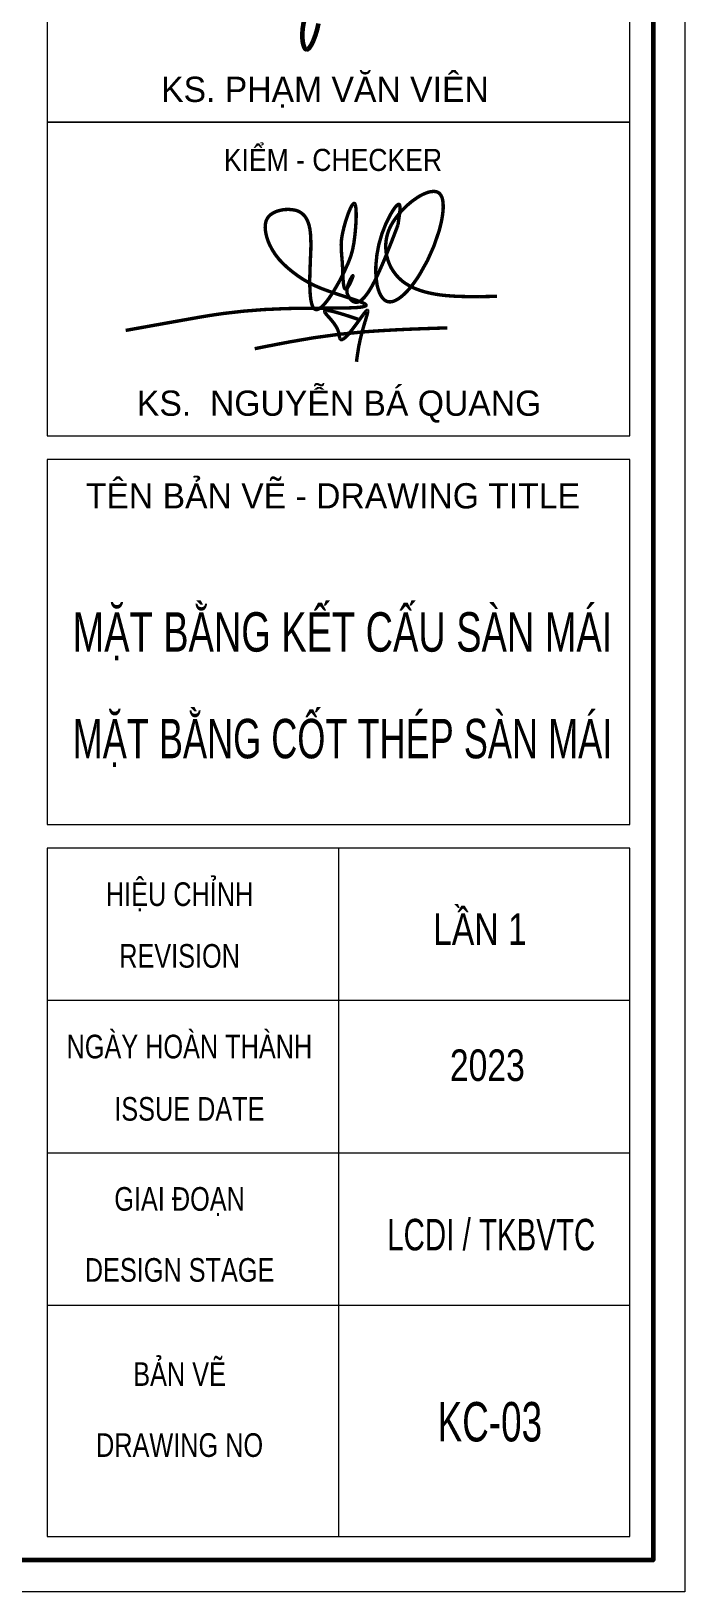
# Model space of a CAD drawing. Header units: millimetres. Extents: x 19378 to 572383, y -1120116 to -527168.
# Drawn here: x 275945 to 278436, y -566167 to -560227 of the extents above; entities that cross this region are included whole.
import ezdxf
from ezdxf.enums import TextEntityAlignment as Align

# ---------------------------------------------------------------- set-up
doc = ezdxf.new("R2010")
doc.units = ezdxf.units.MM
doc.header["$MEASUREMENT"] = 0
doc.layers.get('Defpoints').update_dxf_attribs({"color": 1})
doc.layers.add('Khungten_LCDI', color=7, linetype='Continuous')
for name, color, linetype, lineweight in [('LC ISO', 153, 'Continuous', 13), ('LC Net dam 1', 30, 'Continuous', 30), ('LC Net thay', 7, 'Continuous', 25), ('LC Text1', 3, 'Continuous', 20)]:
    doc.layers.add(name, color=color, linetype=linetype, lineweight=lineweight)
doc.styles.add('Khungten', font='VHAVAN.TTF', dxfattribs={"width": 0.9, "height": 5000})
doc.styles.add('Title', font='VHBLACK.TTF', dxfattribs={"width": 0.8})
doc.styles.add('VnAvantH', font='VHAVANB.TTF', dxfattribs={"width": 0.6})

# ---------------------------------------------------------------- blocks, each defined once
blk = doc.blocks.new('NGUYEN BA QUANG')
at = {"layer": 'LC ISO', "const_width": 54}
for points in [[(906, 1114, 0.006821), (929, 1272, 0.011774), (937, 1340, 0.026266), (938, 1394, 0.052103), (935, 1423, 0.076783), (930, 1436, 0.163971), (923, 1442, 0.170042), (914, 1442, 0.080479), (902, 1436, 0.05585), (881, 1417, 0.031056), (847, 1375, 0.025203), (791, 1286, 0.116129), (556, 476, 0.061974), (575, 166, 0.045365), (610, 47, 0.070676), (660, -41, 0.091415), (710, -86, 0.146905), (783, -104, 0.068448), (833, -95, 0.049636), (885, -72, 0.053986), (978, -6, 0.029209), (1056, 69, 0.021304), (1134, 162, 0.025491), (1250, 329, 0.068873), (1561, 1027, 0.01773), (1596, 1171, 0.037697), (1624, 1368, 0.029037), (1623, 1453, 0.04288), (1613, 1525, 0.066726), (1590, 1583, 0.100495), (1556, 1623, 0.111871), (1508, 1644, 0.054631), (1469, 1647, 0.041179), (1426, 1643, 0.04561), (1355, 1623, 0.04967), (1225, 1558, 0.109429), (829, 1164, 0.05047), (753, 1012, 0.368126), (1079, 156, 0.040655), (1223, 90, 0.031441), (1383, 42, 0.023503), (1557, 9, 0.017084), (1742, -10, 0.011936), (1936, -19, 0.009133), (2206, -21, 0.002915), (2480, -16)], [(-3416, -557, -0.001023), (-2231, -345, -0.008385), (-1869, -289, -0.026114), (-905, -212, -0.007166), (-491, -205, 0.001773), (-49, -203, 0.009736), (200, -197, 0.025773), (331, -186, 0.054465), (383, -173, 0.09183), (397, -166, 0.386262), (399, -152, 0.129793), (379, -135, 0.036801), (321, -108, 0.016128), (184, -59, -0.006736), (-183, 62, -0.023924), (-416, 154, -0.046785), (-684, 310, -0.041509), (-918, 503, -0.092678), (-1136, 813, -0.077778), (-1199, 1035, -0.070106), (-1196, 1141, -0.201572), (-1106, 1286, -0.091887), (-982, 1343, -0.118851), (-732, 1351, -0.227561), (-543, 1208, -0.055716), (-508, 1121, -0.035741), (-487, 1019, -0.022757), (-478, 904, -0.018678), (-477, 714, 0.005361), (-493, 294, 0.022501), (-487, 25, 0.024956), (-474, -85, 0.051878), (-451, -169, 0.084004), (-427, -209, 0.302699), (-372, -224, 0.091028), (-331, -204, 0.045769), (-285, -164, 0.031407), (-218, -87, 0.026473), (-114, 66, 0.038878), (124, 530, 0.063388), (207, 831, 0.030377), (243, 1236, 0.019395), (241, 1350, 0.050857), (231, 1429, 0.089259), (221, 1451, 0.446193), (202, 1454, 0.08967), (185, 1438, 0.048315), (156, 1388, 0.024568), (114, 1288, 0.037087), (24, 971, 0.06811), (7, 722, 0.007404), (19, 571, -0.009821), (27, 442, 0.013775), (38, 214, 0.023991), (46, 154, 0.068642), (58, 113, 0.168495), (71, 99, 0.190472), (82, 99, 0.135753), (102, 116, 0.042547), (133, 165, 0.037247), (185, 280, 0.083462), (192, 310, 0.752396), (189, 311, 0.077103), (170, 286, 0.067778), (106, 135, 0.079642), (97, 52, 0.07615), (107, 12, 0.090818), (168, -77, 0.162992), (233, -111, 0.134535), (287, -101, 0.046135), (315, -85, 0.0589), (372, -33, 0.033446), (431, 44, 0.020493), (492, 142, 0.018931), (584, 325, 0.012315), (712, 617, 0.006262), (906, 1114)], [(274, -380, 0.002584), (99, -322, 0.004829), (-9, -289, 0.009549), (-104, -262, 0.02019), (-180, -245, 0.020391), (-210, -242, 0.037792), (-233, -241, 0.083891), (-249, -244, 0.129866), (-256, -250, 0.170647), (-258, -257, 0.074142), (-257, -264, 0.04333), (-253, -271, 0.038982), (-240, -290, 0.018381), (-209, -327, -0.006145), (-155, -388, -0.017161), (-112, -442, -0.029179), (-72, -502, -0.056277), (-39, -577, -0.025416), (-31, -610, -0.003247), (-24, -652, 0.033316), (-18, -677, 0.055631), (-12, -689, 0.087521), (-5, -698, 0.15828), (8, -703, 0.07777), (18, -702, 0.051495), (30, -698, 0.04838), (50, -685, 0.02792), (72, -667, 0.021215), (104, -635, 0.012757), (138, -596, 0.011354), (192, -528, 0.005945), (265, -430, -0.007904), (360, -301, -0.011483), (384, -270, -0.027823), (404, -249, -0.066961), (415, -240, -0.123545), (420, -238, -0.248584), (424, -240, -0.12084), (426, -246, -0.064597), (426, -260, -0.027008), (421, -289, -0.011306), (411, -326, -0.007085), (384, -419, 0.007773), (340, -569, 0.03162), (266, -923, 0.004795), (248, -1055)], [(-1368, -847, -0.004051), (-800, -737, -0.026384), (342, -582, -0.006339), (726, -556, -0.004215), (1111, -537, -0.002629), (1689, -517)]]:
    blk.add_lwpolyline(points, format="xyb", dxfattribs=at)
blk = doc.blocks.new('Nha o can bo nhan vien Trung doan')
at = {"layer": 'Defpoints', "lineweight": 0}
blk.add_lwpolyline([(-1200, -14850), (-1200, 14850), (40800, 14850), (40800, -14850)], close=True, dxfattribs=at)
at = {"layer": 'Khungten_LCDI', "color": 5, "lineweight": 25}
blk.add_line((40600, -14650), (40600, 14650), dxfattribs=at)
at = {"layer": 'Khungten_LCDI', "color": 9, "lineweight": 15}
for p, q in [((38600, -10133.4), (38600, -14500)), ((40450, -11100), (36750, -11100)), ((40450, -12066.7), (36750, -12066.7)), ((40450, -13033.3), (36750, -13033.3))]:
    blk.add_line(p, q, dxfattribs=at)
at = {"layer": 'Khungten_LCDI', "color": 5, "lineweight": 60}
blk.add_lwpolyline([(0, -14650), (0, 14650), (40600, 14650), (40600, -14650)], close=True, dxfattribs=at)
at = {"layer": 'Khungten_LCDI', "color": 9, "lineweight": 15}
for points in [[(36750, -5526.4), (40450, -5526.4), (40450, -3535.5), (36750, -3535.5)], [(36750, -7517.3), (40450, -7517.3), (40450, -5526.4), (36750, -5526.4)], [(36750, -9983.4), (40450, -9983.4), (40450, -7667.3), (36750, -7667.3)], [(36750, -14500), (40450, -14500), (40450, -10133.4), (36750, -10133.4)]]:
    blk.add_lwpolyline(points, close=True, dxfattribs=at)
at = {"layer": 'LC ISO', "const_width": 29.4}
blk.add_lwpolyline([(38473.5, -4901.2, -0.056046), (38440.9, -5010.2, -0.054981), (38418.7, -5051, -0.074917), (38407.7, -5062.4, -0.192631), (38397.5, -5065.7, -0.190426), (38388.5, -5059.9, -0.079856), (38381.1, -5046, -0.067464), (38372, -4999.8, -0.089823), (38386, -4871.7, -0.10427)], format="xyb", dxfattribs=at)
at = {"layer": 'LC Net dam 1', "xscale": 0.4, "yscale": 0.4, "zscale": 0.4}
blk.add_blockref('NGUYEN BA QUANG', (38615.8, -6625.3), dxfattribs=at)
at = {"color": 7}
for s, style, p in [('ks. PH¹M V¡N VI£N', 'VnAvantH', (38514.7, -5398.7)), ('ks.  NGUYÔN B¸ QUANG', 'VnAvantH', (38604.8, -7389.6)), ('tªn b¶n vÏ - drawing title', 'Khungten', (38565.6, -7977.2))]:
    blk.add_text(s, height=160, dxfattribs=dict(at, style=style)).set_placement(p, align=Align.CENTER)
for s, height, style, width, p in [('kiÓm - checker', 140, 'Khungten', 0.9, (38565.6, -5836.3)), ('hiÖu chØnh', 150, 'Khungten', 0.8, (37591.7, -10499.4)), ('revision', 150, 'Khungten', 0.8, (37591.7, -10891)), ('ngµy hoµn thµnh', 150, 'Khungten', 0.8, (37654, -11466.1)), ('issue date', 150, 'Khungten', 0.8, (37654, -11861.5)), ('giai ®o¹n', 150, 'Khungten', 0.8, (37591.7, -12432.7)), ('lcdi / tkbvtc', 200, 'Title', 0.7, (39570.6, -12684.1)), ('design stage', 150, 'Khungten', 0.8, (37591.7, -12883.2)), ('b¶n vÏ', 150, 'Khungten', 0.8, (37591.7, -13543.7)), ('drawing nO', 150, 'Khungten', 0.8, (37591.7, -13994.2))]:
    blk.add_text(s, height=height, dxfattribs=dict(at, style=style, width=width)).set_placement(p, align=Align.CENTER)
at = {"color": 7, "style": 'Khungten', "width": 0.8}
for tag, p in [('REVISION', (39498.8, -10746.3)), ('NGAYHT', (39575.6, -11636.3))]:
    blk.add_attdef(tag, text='', height=200, dxfattribs=at).set_placement(p, align=Align.CENTER)
at = {"layer": 'LC Text1', "style": 'Title', "width": 1.485915}
for tag, p, p2 in [('TENBANVE1', (36912.7, -8885.8), (40339.1, -8885.8)), ('TENBANVE2', (36912.7, -9562.5), (40339.1, -9562.5))]:
    blk.add_attdef(tag, text='', height=250, dxfattribs=at).set_placement(p, p2, align=Align.FIT)
at = {"layer": 'LC Text1', "style": 'Title', "width": 0.7}
blk.add_attdef('SOBANVE', text='', height=250, dxfattribs=at).set_placement((39562, -13896.2), align=Align.CENTER)

msp = doc.modelspace()

# ---------------------------------------------------------------- block references
at = {"layer": 'LC Net thay'}
ref = msp.add_blockref('Nha o can bo nhan vien Trung doan', (253955.6, -557257.2), dxfattribs=dict(at, xscale=0.6, yscale=0.6, zscale=0.6))
ref.add_attrib('TENBANVE2', 'MÆT B»NG cèt thÐp sµn m¸i', dxfattribs={"layer": 'LC Text1', "height": 150, "style": 'Title', "width": 0.581348}).set_placement((276103.2, -562994.7), (278159.1, -562994.7), align=Align.FIT)
ref.add_attrib('NGAYHT', '2023', dxfattribs={"layer": 'LC Text1', "height": 120, "style": 'Khungten', "width": 0.8}).set_placement((277683.2, -564222.8), align=Align.CENTER)
ref.add_attrib('REVISION', 'lÇn 1', dxfattribs={"layer": 'LC Text1', "height": 120, "style": 'Khungten', "width": 0.8}).set_placement((277654.8, -563705), align=Align.CENTER)
ref.add_attrib('SOBANVE', 'Kc-03', dxfattribs={"layer": 'LC Text1', "height": 150, "style": 'Title', "width": 0.7}).set_placement((277692.8, -565594.9), align=Align.CENTER)
ref.add_attrib('TENBANVE1', 'mÆt b»ng kÕt cÊu sµn m¸i', dxfattribs={"layer": 'LC Text1', "height": 150, "style": 'Title', "width": 0.601056}).set_placement((276103.2, -562588.7), (278159.1, -562588.7), align=Align.FIT)

doc.saveas('drawing.dxf')
